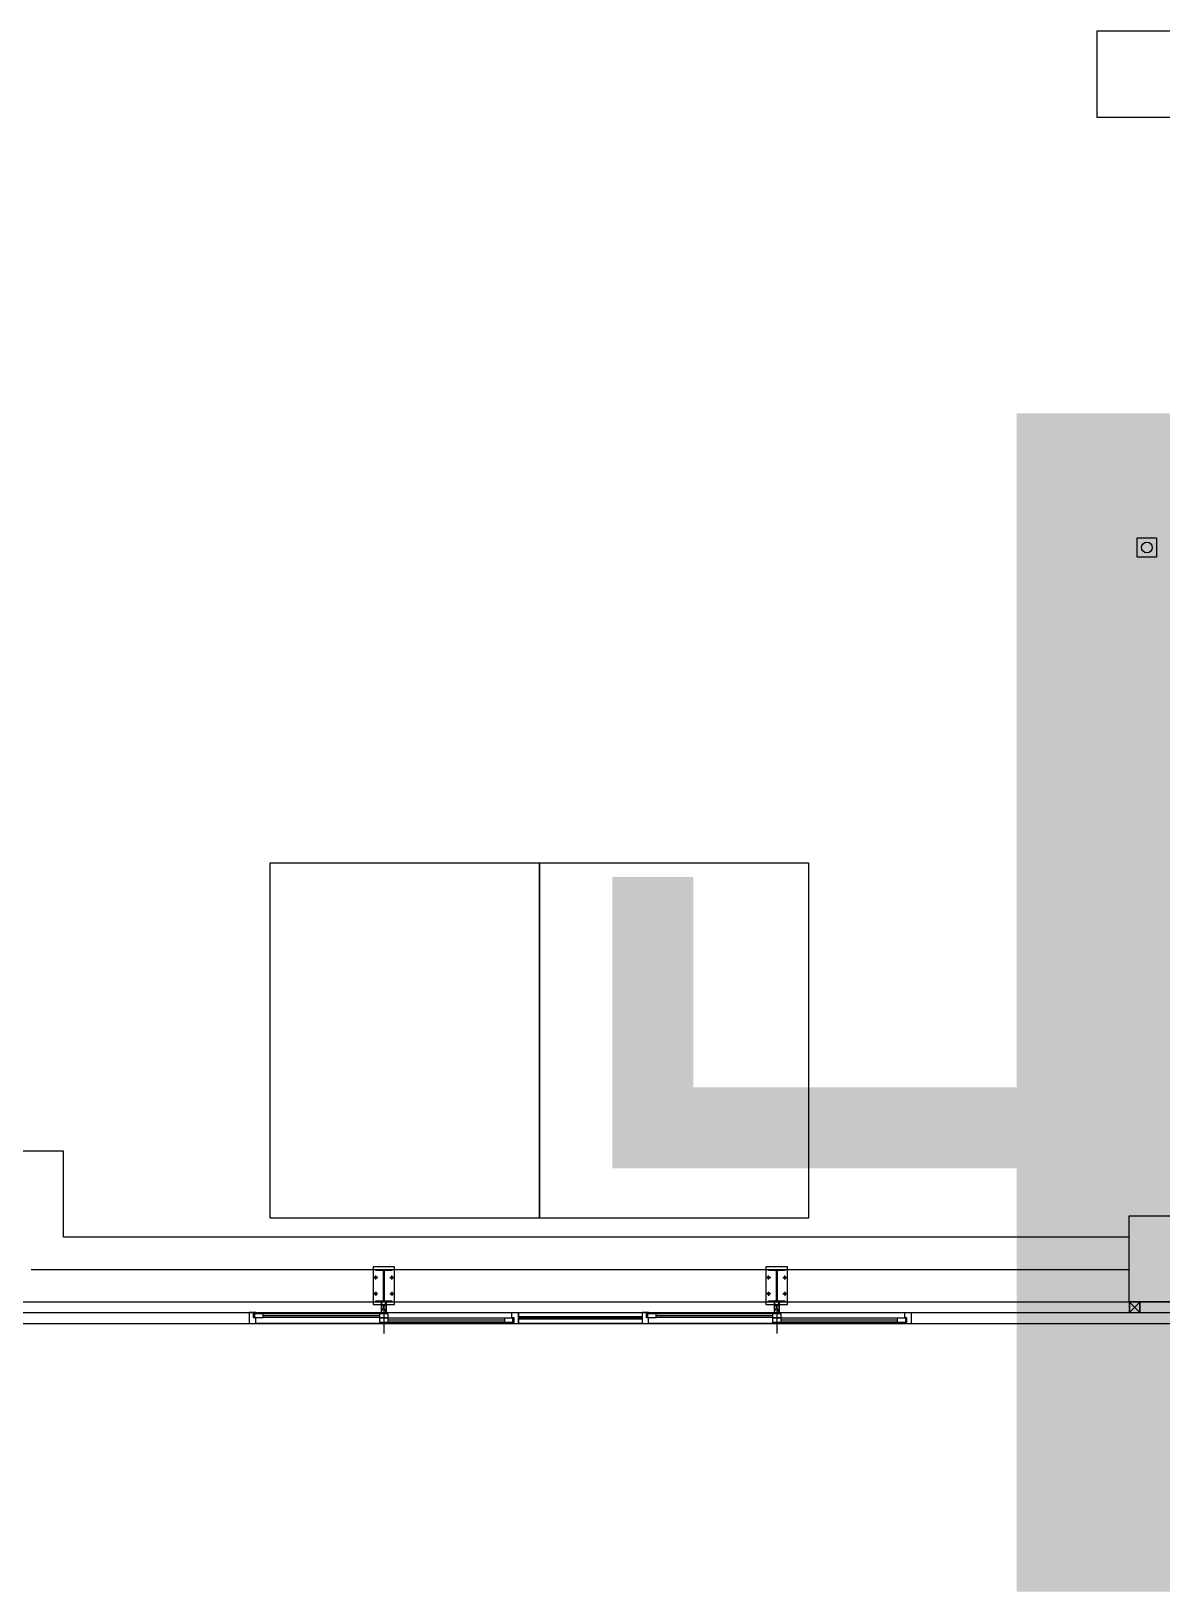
# Model space of a CAD drawing. Header units: millimetres. Extents: x 0 to 356400, y 0 to 68257.
# Drawn here: x 110536 to 110956, y 2594 to 3174 of the extents above; entities that cross this region are included whole.
import ezdxf

# ---------------------------------------------------------------- set-up
doc = ezdxf.new("R2010")
doc.units = ezdxf.units.MM
doc.header["$LTSCALE"] = 75
doc.linetypes.add('HID', pattern=[2.3, 1.5, -0.8])
for name, color, linetype in [('1', 7, 'Continuous'), ('6', 6, 'Continuous'), ('8', 8, 'Continuous'), ('AA-XXXX-TXT1', 2, 'Continuous'), ('SS-PLATE', 32, 'Continuous')]:
    doc.layers.add(name, color=color, linetype=linetype)

# ---------------------------------------------------------------- blocks, each defined once
blk = doc.blocks.new('BOLT')
at = {"layer": '1', "color": 251}
for p, q in [((-21, 0), (21, 0)), ((0, -21), (0, 21))]:
    blk.add_line(p, q, dxfattribs=at)
at = {"layer": '6', "color": 251}
blk.add_circle((0, 0), 11, dxfattribs=at)
blk = doc.blocks.new('WC2_BP')
at = {"layer": 'SS-PLATE', "color": 251, "ltscale": 0.05}
blk.add_lwpolyline([(-175, -100), (175, -100), (175, 100), (-175, 100)], close=True, dxfattribs=at)
at = {"linetype": 'HID', "yscale": 0.909090909090909, "zscale": 0.909090909090909}
for p, xscale in [((-75, 75), -0.909090909090909), ((75, 75), 0.909090909090909)]:
    blk.add_blockref('BOLT', p, dxfattribs=dict(at, xscale=xscale))
at = {"linetype": 'HID', "yscale": 0.909090909090909, "zscale": 0.909090909090909, "rotation": 180}
for p, xscale in [((-75, -75), 0.909090909090909), ((75, -75), -0.909090909090909)]:
    blk.add_blockref('BOLT', p, dxfattribs=dict(at, xscale=xscale))
blk = doc.blocks.new('G$C7369CDF7')
at = {"layer": '8'}
for p, q in [((116630, 11558), (116630, 85650)), ((104830, 45350), (104830, 44250)), ((105630, 44250), (105630, 45350)), ((115830, 44550), (115830, 45350)), ((116630, 45350), (116630, 44550)), ((116730, 33950), (116730, 44950)), ((116830, 33950), (116830, 44950)), ((109535, 44624), (109535, 44804)), ((109535, 44804), (109715, 44804)), ((109715, 44804), (109715, 44624)), ((116730, 44650), (116630, 44650)), ((116630, 44650), (116630, 44550)), ((116633, 44552), (116728, 44648)), ((116633, 44648), (116728, 44552)), ((116728, 44648), (116633, 44648)), ((116633, 44648), (116633, 44552)), ((116728, 44552), (116728, 44648)), ((116730, 44550), (116730, 44650)), ((109715, 44624), (109535, 44624)), ((116630, 44550), (115830, 44550)), ((116030, 44550), (116030, 34650)), ((116330, 34350), (116330, 44550)), ((116330, 34350), (116330, 44550)), ((116630, 34350), (116630, 44550)), ((116630, 44550), (116730, 44550)), ((116633, 44552), (116728, 44552)), ((104830, 44250), (105630, 44250)), ((116730, 42465), (116730, 42525)), ((116730, 42525), (116830, 42525)), ((116730, 40085), (116730, 42465)), ((116780, 42465), (116730, 42465)), ((116821, 42485), (116780, 42485)), ((116780, 42485), (116780, 42465)), ((116783, 42475), (116783, 42395)), ((116818, 42475), (116783, 42475)), ((116818, 42395), (116818, 42475)), ((116821, 42465), (116821, 42485)), ((116830, 42465), (116821, 42465)), ((116830, 42465), (116830, 42525)), ((116830, 42465), (116830, 40085)), ((116783, 42395), (116783, 41315)), ((116783, 42395), (116818, 42395)), ((116801, 42395), (116801, 41315)), ((116818, 42395), (116818, 41315)), ((112552, 41570), (115852, 41570)), ((112552, 39070), (112552, 41570)), ((115852, 41570), (115852, 39070)), ((116742, 41315), (116742, 41235)), ((116777, 41315), (116742, 41315)), ((116777, 41235), (116777, 41315)), ((116783, 41315), (116783, 41235)), ((116818, 41315), (116783, 41315)), ((116818, 41235), (116818, 41315)), ((116330, 41275, -103000), (116630, 41275, -103000)), ((116480, 41278, -103000), (116480, 41272, -103000)), ((116728, 41298, -103000), (116633, 41252, -103000)), ((116728, 41252, -103000), (116633, 41298, -103000)), ((116660, 41275), (116925, 41275)), ((116742, 41235), (116742, 40155)), ((116742, 41235), (116777, 41235)), ((116760, 41235), (116760, 40155)), ((116777, 41235), (116777, 40155)), ((116783, 41235), (116818, 41235)), ((116742, 40155), (116742, 40075)), ((116777, 40155), (116742, 40155)), ((116777, 40075), (116777, 40155)), ((116739, 40085), (116730, 40085)), ((116730, 40085), (116730, 40025)), ((116730, 40025), (116830, 40025)), ((116730, 40025), (116830, 40025)), ((116730, 38875), (116730, 40025)), ((116739, 40065), (116739, 40085)), ((116780, 40065), (116739, 40065)), ((116742, 40075), (116777, 40075)), ((116768, 40025), (116768, 38875)), ((116830, 40085), (116780, 40085)), ((116780, 40085), (116780, 40065)), ((116780, 40025), (116780, 38875)), ((116792, 40025), (116792, 38875)), ((116830, 40025), (116830, 40085)), ((116830, 40025), (116830, 38875)), ((112552, 39070), (115852, 39070)), ((112552, 36570), (112552, 39070)), ((115852, 39070), (112552, 39070)), ((115852, 39070), (115852, 36570)), ((116730, 38815), (116730, 38875)), ((116730, 38875), (116830, 38875)), ((116830, 38875), (116730, 38875)), ((116830, 38815), (116830, 38875)), ((116730, 36435), (116730, 38815)), ((116780, 38815), (116730, 38815)), ((116821, 38835), (116780, 38835)), ((116780, 38835), (116780, 38815)), ((116783, 38825), (116783, 38745)), ((116818, 38825), (116783, 38825)), ((116783, 38745), (116783, 37665)), ((116783, 38745), (116818, 38745)), ((116801, 38745), (116801, 37665)), ((116818, 38745), (116818, 38825)), ((116818, 38745), (116818, 37665)), ((116821, 38815), (116821, 38835)), ((116830, 38815), (116821, 38815)), ((116830, 38815), (116830, 36435)), ((116330, 37625, -103000), (116630, 37625, -103000)), ((116480, 37628, -103000), (116480, 37622, -103000)), ((116728, 37648, -103000), (116633, 37602, -103000)), ((116728, 37602, -103000), (116633, 37648, -103000)), ((116660, 37625), (116925, 37625)), ((116742, 37665), (116742, 37585)), ((116777, 37665), (116742, 37665)), ((116742, 37585), (116742, 36505)), ((116742, 37585), (116777, 37585)), ((116760, 37585), (116760, 36505)), ((116777, 37585), (116777, 37665)), ((116777, 37585), (116777, 36505)), ((116783, 37665), (116783, 37585)), ((116818, 37665), (116783, 37665)), ((116783, 37585), (116818, 37585)), ((116818, 37585), (116818, 37665)), ((115852, 36570), (112552, 36570)), ((116739, 36435), (116730, 36435)), ((116730, 36435), (116730, 36375)), ((116739, 36415), (116739, 36435)), ((116780, 36415), (116739, 36415)), ((116742, 36505), (116742, 36425)), ((116777, 36505), (116742, 36505)), ((116742, 36425), (116777, 36425)), ((116777, 36425), (116777, 36505)), ((116830, 36435), (116780, 36435)), ((116780, 36435), (116780, 36415)), ((116830, 36375), (116830, 36435)), ((116730, 36375), (116830, 36375)), ((116030, 34650), (115230, 34650)), ((115230, 34650), (115230, 9450))]:
    blk.add_line(p, q, dxfattribs=at)
at = {"layer": '8', "elevation": -103000}
for points in [[(116330, 41350), (116339, 41350), (116339, 41291, 0.414214), (116352, 41278), (116608, 41278, 0.414214), (116621, 41291), (116621, 41350), (116630, 41350), (116630, 41200), (116621, 41200), (116621, 41259, 0.414214), (116608, 41272), (116352, 41272, 0.414214), (116339, 41259), (116339, 41200), (116330, 41200)], [(116330, 37700), (116339, 37700), (116339, 37641, 0.414214), (116352, 37628), (116608, 37628, 0.414214), (116621, 37641), (116621, 37700), (116630, 37700), (116630, 37550), (116621, 37550), (116621, 37609, 0.414214), (116608, 37622), (116352, 37622, 0.414214), (116339, 37609), (116339, 37550), (116330, 37550)]]:
    blk.add_lwpolyline(points, format="xyb", close=True, dxfattribs=at)
for points in [[(116730, 41300), (116630, 41300), (116630, 41250), (116730, 41250)], [(116728, 41298), (116633, 41298), (116633, 41252), (116728, 41252)], [(116730, 37650), (116630, 37650), (116630, 37600), (116730, 37600)], [(116728, 37648), (116633, 37648), (116633, 37602), (116728, 37602)]]:
    blk.add_lwpolyline(points, close=True, dxfattribs=at)
at = {"layer": '8'}
blk.add_circle((109625, 44714), 50, dxfattribs=at)
at = {"layer": '8', "rotation": 359.9999999999999}
for p in [(116480, 41275, -103000), (116480, 37625, -103000)]:
    blk.add_blockref('WC2_BP', p, dxfattribs=at)

msp = doc.modelspace()

# ---------------------------------------------------------------- hatches: boundary and pattern name
at = {"transparency": 33554687}
h = msp.add_hatch(color=254, dxfattribs=at)
h.dxf.hatch_style = 1
h.paths.add_polyline_path([(110927.37, 3006.99), (111543.17, 3006.99), (111543.17, 2619.18), (110927.37, 2619.18)])

# ---------------------------------------------------------------- linework, layer by layer
at = {"const_width": 50}
msp.add_lwpolyline([(110927.37, 3006.99), (111543.17, 3006.99), (111543.17, 2619.18), (110927.37, 2619.18)], close=True, dxfattribs=at)
at = {"layer": 'AA-XXXX-TXT1', "const_width": 30}
msp.add_lwpolyline([(110767.14, 2859.72), (110767.14, 2766.52), (111701.69, 2766.52), (111701.69, 2859.72)], dxfattribs=at)

# ---------------------------------------------------------------- block references
at = {"xscale": 0.04000000000000001, "yscale": 0.04000000000000001, "zscale": 0.04000000000000001, "rotation": 270}
msp.add_blockref('G$C7369CDF7', (109162.17, 7367.09), dxfattribs=at)

doc.saveas('drawing.dxf')
